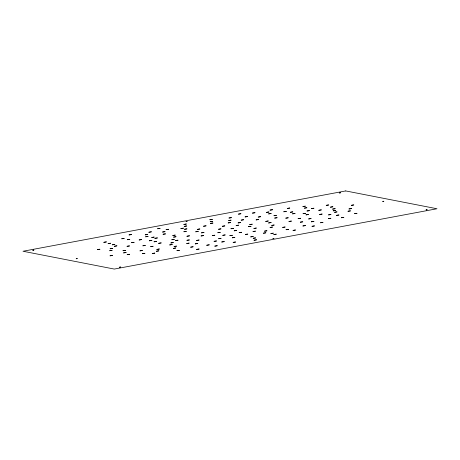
<?xml version="1.0" encoding="UTF-8"?>
<svg xmlns="http://www.w3.org/2000/svg" width="460" height="460" viewBox="0 0 460 460"><rect width="100%" height="100%" fill="white"/><g stroke="black" fill="none" stroke-linecap="round" stroke-linejoin="round"><path stroke-width="0.69" d="M99.872 249.251L97.37 249.642L99.86 249.216M114.799 244.415L112.32 244.835L114.827 244.455M110.147 248.756L112.654 248.377L110.159 248.791M129.076 234.905L131.583 234.525L129.116 234.945M112.039 250.349L109.618 250.734L112.062 250.286M112.453 255.427L109.963 255.829L112.441 255.392M139.179 239.936L141.68 239.556L139.202 239.976M145.63 236.779L148.137 236.4L145.653 236.819M157.642 228.729L160.149 228.35L157.653 228.764M129.611 254.259L127.127 254.679L129.634 254.299M145.314 245.427L142.819 245.812L145.308 245.387M166.112 229.643L168.619 229.264L166.135 229.684M142.387 250.493L139.892 250.872L142.387 250.447M142.462 253.673L144.969 253.287L142.491 253.707M172.782 235.468L175.289 235.089L172.816 235.508M184.253 226.331L186.754 225.952L184.264 226.366M156.371 251.217L158.878 250.838L156.411 251.258M171.856 239.712L174.363 239.332L171.879 239.752M184.5 229.235L187.007 228.856L184.54 229.281M175.99 236.756L173.483 237.147L175.973 236.722M174.098 246.48L176.605 246.1L174.11 246.514M175.777 247.997L173.293 248.4L175.766 247.963M186.691 243.489L189.192 243.11L186.725 243.53M210.496 223.387L213.003 223.008L210.519 223.428M231.397 217.66L228.902 218.028L231.409 217.649M220.938 228.896L218.442 229.275L220.932 228.85M241.195 220.11L243.702 219.73L241.236 220.15M221.001 238.355L218.534 238.723L221.024 238.297M238.539 225.187L236.043 225.572L238.533 225.147M241.558 232.311L239.085 232.679L241.58 232.254M253.908 228.424L256.415 228.045L253.949 228.465M253.011 231.518L255.518 231.138L253.034 231.558M274.01 215.711L276.517 215.332L274.022 215.746M289.731 208.058L287.281 208.46L289.731 208.018M263.379 233.168L265.886 232.789L263.419 233.208M270.072 227.435L272.579 227.056L270.112 227.476M274.102 225.043L271.607 225.429L274.097 224.998M292.761 211.859L290.283 212.278L292.79 211.899M288.184 217.816L285.695 218.172L288.178 217.77M270.871 233.542L273.378 233.162L270.911 233.582M305.319 206.183L302.824 206.569L305.313 206.143M304.416 208.11L306.923 207.73L304.428 208.144M285.05 227.039L282.555 227.424L285.045 226.998M306.055 214.849L308.562 214.469L306.067 214.883M293.06 230.38L295.567 230L293.072 230.414M308.654 218.925L311.161 218.546L308.683 218.966M330.429 207.144L332.936 206.764L330.441 207.178M314.421 225.94L311.938 226.343L314.41 225.906M334.558 212.25L337.065 211.87L334.598 212.29M322.92 222.398L320.447 222.766L322.943 222.335M351.302 205.304L353.809 204.924L351.342 205.35M77.245 258.583L76.193 258.756L77.263 258.555M186.087 221.617L187.185 221.444L186.116 221.639M119.525 267.185L120.623 267.013L119.554 267.214M340.457 192.82L339.399 192.993L340.475 192.792M273.895 238.395L272.843 238.562L273.913 238.361M382.737 201.422L383.835 201.25L382.766 201.451M106.352 241.908L103.845 242.311L106.352 241.908M108.106 243.605L110.607 243.225L108.123 243.587M129.76 239.321L127.248 239.723L129.76 239.309M127.058 246.301L129.565 245.922L127.081 246.284M125.528 250.355L123.027 250.734L125.528 250.355M131.554 242.679L134.061 242.299L131.554 242.679M126.109 252.482L123.596 252.885L126.109 252.482M151.725 237.469L154.232 237.09L151.748 237.452M154.882 238.309L157.389 237.929L154.882 238.309M150.656 246.629L153.151 246.261L150.679 246.612M156.584 241.402L154.071 241.805L156.584 241.402M163.093 234.243L165.594 233.864L163.11 234.226M164.985 231.662L162.472 232.053L164.979 231.673M161.138 242.92L158.625 243.323L161.138 242.92M154.773 253.109L152.26 253.512L154.773 253.109M170.919 242.949L173.426 242.569L170.942 242.932M183.396 228.166L180.895 228.58L183.396 228.166M177.957 240.195L175.444 240.597L177.951 240.206M183.896 231.759L186.403 231.38L183.948 231.731M176.968 250.694L179.475 250.315L176.991 250.677M189.474 235.836L186.961 236.239L189.474 235.836M195.753 231.8L198.254 231.426L195.753 231.8M199.801 228.994L197.282 229.385L199.801 228.994M206.034 225.837L203.527 226.216L206.034 225.837M193.091 246.802L190.572 247.192L193.085 246.79M212.727 221.335L210.231 221.749L212.727 221.335M203.625 235.554L201.112 235.957L203.625 235.554M199.059 249.021L196.552 249.423L199.059 249.021M212.273 235.606L214.78 235.227L212.273 235.606M209.237 244.841L206.724 245.243L209.237 244.841M217.821 232.748L220.328 232.369L217.873 232.714M224.802 225.9L222.283 226.291L224.802 225.9M230.696 222.536L228.189 222.91L230.696 222.536M217.235 245.743L214.722 246.152L217.229 245.761M225.13 234.922L222.663 235.347L225.124 234.939M221.749 241.989L224.256 241.609L221.749 241.989M240.873 213.739L238.366 214.141L240.867 213.75M231 228.752L233.507 228.373L231 228.752M229.868 235.658L232.375 235.278L229.868 235.658M236.693 230.42L234.18 230.822L236.681 230.431M247.641 216.511L245.128 216.913L247.641 216.511M252.448 213.101L254.955 212.727L252.448 213.101M233.168 242.374L235.664 242.012L233.185 242.357M249.705 224.572L252.206 224.192L249.705 224.572M248.463 226.659L250.97 226.28L248.463 226.659M245.289 234.473L247.79 234.094L245.341 234.445M258.549 219.512L256.036 219.914L258.543 219.523M260.705 216.671L258.192 217.074L260.693 216.683M250.729 236.883L253.236 236.503L250.729 236.883M268.899 211.991L266.386 212.393L268.899 211.991M256.565 239.815L254.069 240.229L256.565 239.815M264.511 231.161L267.018 230.782L264.534 231.144M271.095 222.548L268.594 222.962L271.095 222.548M286.339 211.381L283.82 211.772L286.339 211.381M276.241 234.157L273.729 234.56L276.23 234.169M295.021 213.474L292.52 213.848L295.021 213.474M291.381 221.082L288.863 221.473L291.37 221.093M300.644 218.264L298.132 218.667L300.644 218.264M305.486 213.296L302.973 213.699L305.474 213.308M311.483 208.593L313.99 208.219L311.535 208.564M305.452 225.561L302.956 225.975L305.452 225.561M321.293 209.892L318.78 210.3L321.293 209.892M313.887 221.392L311.374 221.8L313.887 221.392M319.568 214.446L322.069 214.067L319.568 214.446M326.243 205.333L328.75 204.959L326.261 205.321M328.509 214.9L331.016 214.527L328.566 214.872M348.013 211.249L350.52 210.87L348.036 211.232M351.532 208.564L349.025 208.966L351.532 208.564M203.97 232.49L201.468 232.863L203.97 232.49M116.874 245.841L114.379 246.255L116.874 245.841M121.762 238.774L124.257 238.412L121.785 238.763M145.239 234.841L147.74 234.473L145.297 234.807M151.374 231.817L148.879 232.231L151.374 231.817M149.385 240.793L151.88 240.425L149.385 240.793M159.327 249.004L156.848 249.423L159.327 249.004M169.728 244.921L172.224 244.553L169.728 244.921M186.34 224.008L183.862 224.428L186.34 224.008M186.955 240.292L189.451 239.93L186.973 240.281M209.852 219.759L212.353 219.397L209.852 219.759M199.036 240.022L196.57 240.448L199.036 240.022M197.754 243.466L195.27 243.886L197.754 243.466M228.631 220.53L231.127 220.162L228.649 220.512M216.487 240.971L213.992 241.339L216.476 240.982M238.13 222.922L240.632 222.554L238.153 222.904M232.317 237.785L234.813 237.417L232.317 237.785M270.066 210.099L272.561 209.731L270.066 210.099M253.19 238.274L255.685 237.906L253.242 238.24M271.118 213.486L268.623 213.9L271.118 213.486M268.214 220.984L265.73 221.404L268.214 220.984M274.689 218.086L277.184 217.718L274.741 218.052M286.097 229.718L288.592 229.356L286.097 229.718M300.299 222.18L302.795 221.812L300.322 222.163M309.419 210.628L306.923 211.002L309.407 210.645M333.178 210.847L335.679 210.479L333.235 210.812M335.116 208.679L332.632 209.099L335.116 208.679M330.826 218.258L328.342 218.678L330.826 218.258M336.398 215.372L338.893 215.01L336.398 215.372M343.81 217.367L341.314 217.741L343.81 217.367M356.966 213.296L354.476 213.664L356.902 213.342M32.815 250.257L33.896 250.113L32.861 250.24M426.115 209.875L427.196 209.731L426.161 209.858M345.707 190.934L23 251.252L114.293 269.065L437 208.748L345.707 190.934"/></g></svg>
